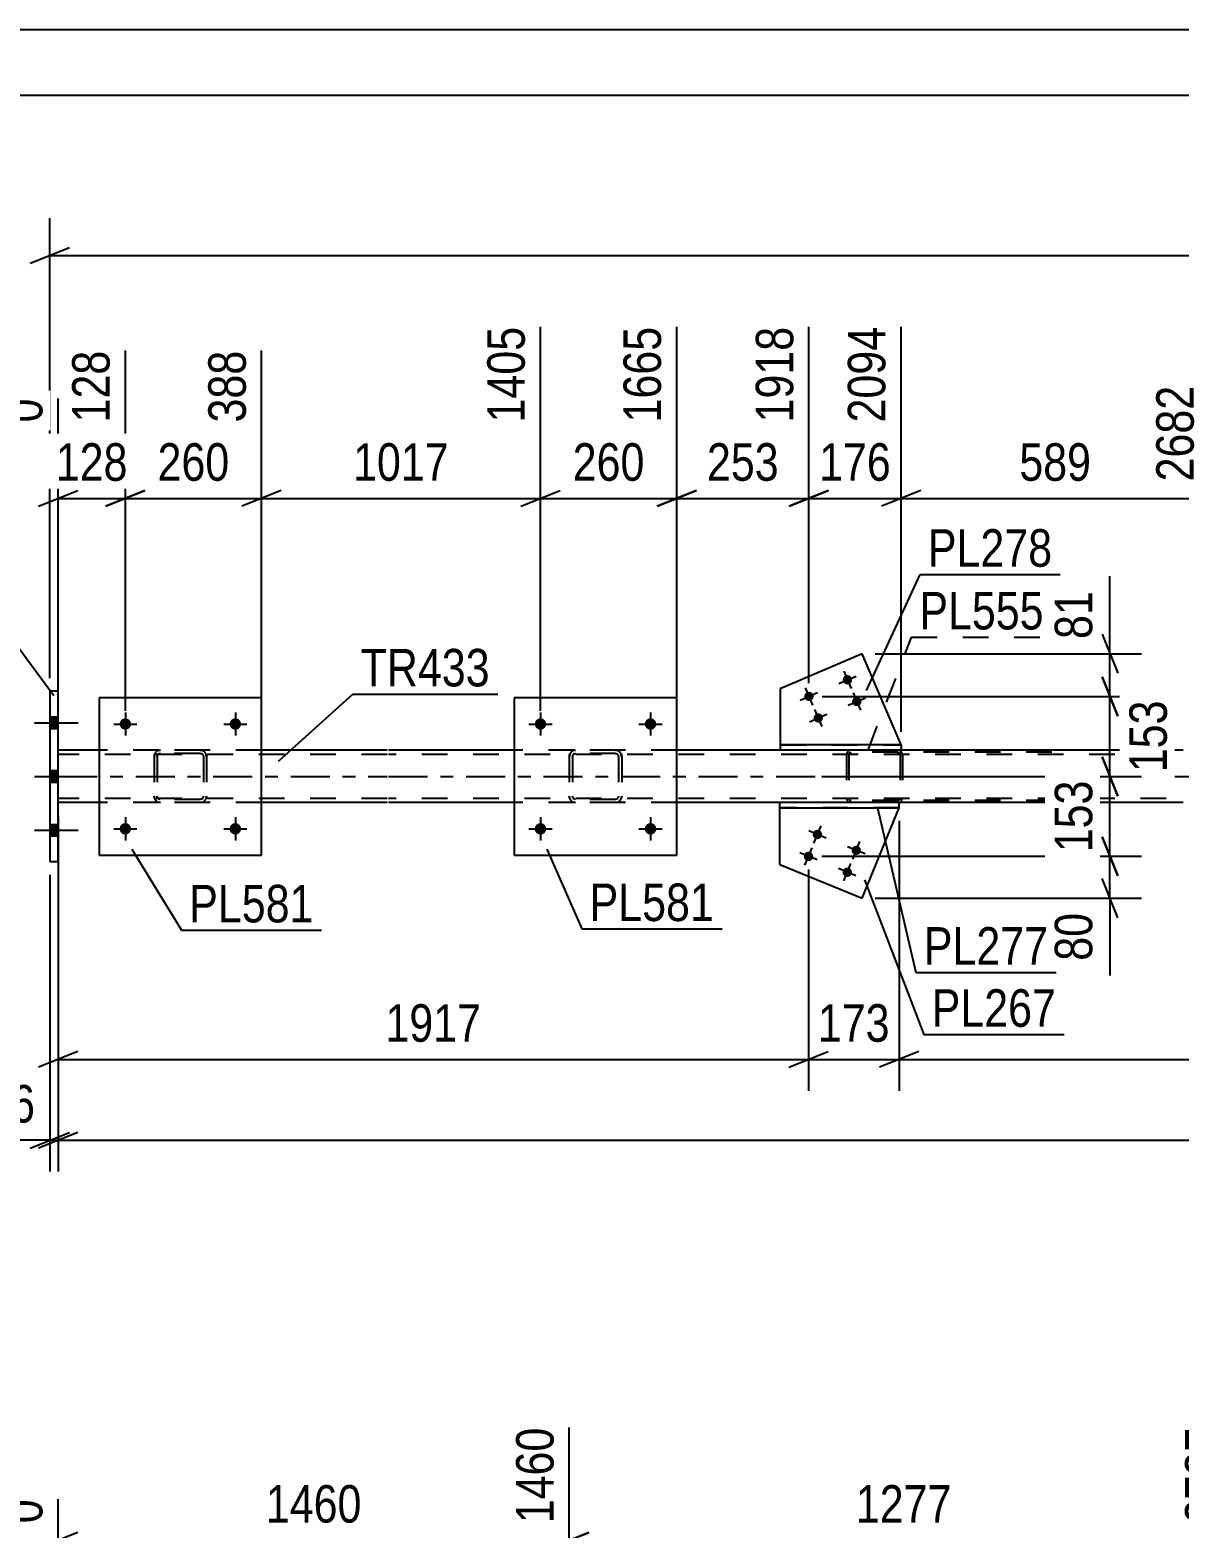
# Model space of a CAD drawing. Header units: millimetres. Extents: x -86 to 755, y -439 to 155.
# Drawn here: x -2.2 to 85.6, y 40.2 to 154.6 of the extents above; entities that cross this region are included whole.
import ezdxf

# ---------------------------------------------------------------- set-up
doc = ezdxf.new("R2010")
doc.units = ezdxf.units.MM
doc.linetypes.add('DXK_LINE_DOT2', pattern=[3.9198, 1.9599, -1.9599])
doc.linetypes.add('DXK_LINE_DOT3', pattern=[5.9187, 2.979, -0.9799, 0.9799, -0.9799])
doc.styles.add('Arial Narrow', font='ARIALN.TTF', dxfattribs={"height": 0.2})

# ---------------------------------------------------------------- blocks, each defined once
blk = doc.blocks.new('Unknown-814185138-1135')
at = {"color": 5, "linetype": 'Continuous'}
for p, q in [((755.09, 154.59), (-85.91, 154.59)), ((750.09, 149.59), (-80.91, 149.59))]:
    blk.add_line(p, q, dxfattribs=at)
blk = doc.blocks.new('Bolt-814185138-2458 - 2456')
at = {"linetype": 'Continuous'}
for points in [[(37.27, 101.61, -1), (36.39, 101.61, -1)], [(45.67, 101.61, -1), (44.79, 101.61, -1)]]:
    blk.add_hatch(color=1, dxfattribs=at).paths.add_polyline_path(points)
at = {"color": 1, "linetype": 'Continuous'}
for p, q in [((36.83, 102.49), (36.83, 100.73)), ((45.23, 102.49), (45.23, 100.73)), ((35.95, 101.61), (37.71, 101.61)), ((44.35, 101.61), (46.11, 101.61))]:
    blk.add_line(p, q, dxfattribs=at)
blk = doc.blocks.new('Bolt-814185138-2459 - 2456')
at = {"linetype": 'Continuous'}
for points in [[(37.27, 93.61, -1), (36.39, 93.61, -1)], [(45.67, 93.61, -1), (44.79, 93.61, -1)]]:
    blk.add_hatch(color=1, dxfattribs=at).paths.add_polyline_path(points)
at = {"color": 1, "linetype": 'Continuous'}
for p, q in [((36.83, 94.49), (36.83, 92.73)), ((45.23, 94.49), (45.23, 92.73)), ((35.95, 93.61), (37.71, 93.61)), ((44.35, 93.61), (46.11, 93.61))]:
    blk.add_line(p, q, dxfattribs=at)
blk = doc.blocks.new('Part-814185138-2602 - 2456')
at = {"color": 2, "linetype": 'Continuous'}
for p, q in [((3.13, 99.61), (0, 99.61)), ((25.13, 99.61), (15.53, 99.61)), ((34.83, 99.61), (25.23, 99.61)), ((55.13, 99.61), (47.23, 99.61)), ((85.91, 99.61), (64.36, 99.61)), ((3.13, 95.61), (0, 95.61)), ((25.13, 95.61), (15.53, 95.61)), ((34.83, 95.61), (25.23, 95.61)), ((55.1, 95.61), (47.23, 95.61)), ((85.91, 95.61), (64.21, 95.61))]:
    blk.add_line(p, q, dxfattribs=at)
at = {"color": 7, "linetype": 'DXK_LINE_DOT2'}
for p, q in [((0, 95.61), (0, 99.61)), ((15.53, 99.61), (3.13, 99.61)), ((47.23, 99.61), (34.83, 99.61)), ((64.36, 99.61), (55.13, 99.61)), ((25.13, 99.29), (0, 99.29)), ((629.45, 99.29), (25.23, 99.29)), ((25.13, 95.93), (0, 95.93)), ((15.53, 95.61), (3.13, 95.61)), ((629.45, 95.93), (25.23, 95.93)), ((47.23, 95.61), (34.83, 95.61)), ((64.21, 95.61), (55.1, 95.61))]:
    blk.add_line(p, q, dxfattribs=at)
at = {"color": 7, "linetype": 'DXK_LINE_DOT3'}
for p, q in [((0, 97.61), (25.13, 97.61)), ((25.23, 97.61), (629.45, 97.61))]:
    blk.add_line(p, q, dxfattribs=at)
blk = doc.blocks.new('Part-814185138-2496 - 2456')
at = {"color": 2, "linetype": 'Continuous'}
for p, q in [((47.23, 103.61), (34.83, 103.61)), ((34.83, 103.61), (34.83, 91.61)), ((47.23, 91.61), (47.23, 103.61)), ((34.83, 91.61), (47.23, 91.61))]:
    blk.add_line(p, q, dxfattribs=at)
blk = doc.blocks.new('Part-814185138-2497 - 2456')
at = {"color": 7, "linetype": 'DXK_LINE_DOT2'}
for p, q in [((39.33, 99.58), (39.51, 99.61)), ((39.51, 99.61), (39.33, 99.58)), ((42.55, 99.61), (39.51, 99.61)), ((42.55, 99.61), (42.73, 99.58)), ((42.73, 99.58), (42.55, 99.61)), ((39.03, 99.13), (39.07, 99.32)), ((39.07, 99.32), (39.03, 99.13)), ((39.03, 99.13), (39.03, 96.09)), ((39.27, 99.13), (39.29, 99.23)), ((39.27, 99.13), (39.27, 96.09)), ((39.29, 99.23), (39.34, 99.3)), ((39.34, 99.3), (39.42, 99.36)), ((39.42, 99.36), (39.51, 99.37)), ((42.55, 99.37), (39.51, 99.37)), ((42.55, 99.37), (42.64, 99.36)), ((42.64, 99.36), (42.72, 99.3)), ((42.72, 99.3), (42.77, 99.23)), ((42.77, 99.23), (42.79, 99.13)), ((42.79, 99.13), (42.79, 96.09)), ((42.99, 99.32), (43.03, 99.13)), ((43.03, 99.13), (42.99, 99.32)), ((43.03, 99.13), (43.03, 96.09)), ((39.07, 95.91), (39.03, 96.09)), ((39.03, 96.09), (39.07, 95.91)), ((39.29, 96), (39.27, 96.09)), ((42.79, 96.09), (42.77, 96)), ((43.03, 96.09), (42.99, 95.91)), ((42.99, 95.91), (43.03, 96.09)), ((39.34, 95.92), (39.29, 96)), ((39.51, 95.61), (39.33, 95.65)), ((39.33, 95.65), (39.51, 95.61)), ((39.42, 95.87), (39.34, 95.92)), ((39.51, 95.85), (39.42, 95.87)), ((42.55, 95.85), (39.51, 95.85)), ((42.55, 95.61), (39.51, 95.61)), ((42.64, 95.87), (42.55, 95.85)), ((42.73, 95.65), (42.55, 95.61)), ((42.55, 95.61), (42.73, 95.65)), ((42.72, 95.92), (42.64, 95.87)), ((42.77, 96), (42.72, 95.92))]:
    blk.add_line(p, q, dxfattribs=at)
at = {"color": 7, "linetype": 'DXK_LINE_DOT3'}
blk.add_line((41.03, 97.61), (41.03, 97.61), dxfattribs=at)
at = {"color": 7, "linetype": 'DXK_LINE_DOT2'}
for centre, start, end in [((39.51, 99.13), 112.5, 157.5), ((39.51, 99.13), 112.5, 157.5), ((42.55, 99.13), 22.5, 67.5), ((42.55, 99.13), 22.5, 67.5), ((39.51, 96.09), 202.5, 247.5), ((39.51, 96.09), 202.5, 247.5), ((42.55, 96.09), 292.5, 337.5), ((42.55, 96.09), 292.5, 337.5)]:
    blk.add_arc(centre, 0.48, start, end, dxfattribs=at)
blk = doc.blocks.new('Bolt-814185138-2603 - 2456')
at = {"linetype": 'Continuous'}
for points in [[(0, 101.27), (0, 102.15), (-0.64, 102.15), (-0.64, 101.27)], [(0, 101.27), (0, 102.15), (-0.64, 102.15), (-0.64, 101.27)], [(0, 101.27), (0, 102.15), (-0.64, 102.15), (-0.64, 101.27)], [(0, 97.17), (0, 98.05), (-0.64, 98.05), (-0.64, 97.17)], [(0, 97.17), (0, 98.05), (-0.64, 98.05), (-0.64, 97.17)], [(0, 93.07), (0, 93.95), (-0.64, 93.95), (-0.64, 93.07)], [(0, 93.07), (0, 93.95), (-0.64, 93.95), (-0.64, 93.07)], [(0, 93.07), (0, 93.95), (-0.64, 93.95), (-0.64, 93.07)]]:
    blk.add_hatch(color=1, dxfattribs=at).paths.add_polyline_path(points)
at = {"color": 1, "linetype": 'Continuous'}
for p, q in [((-0.64, 102.15), (0, 102.15)), ((-0.64, 102.15), (0, 102.15)), ((-0.64, 102.15), (0, 102.15)), ((-1.8, 101.71), (1.52, 101.71)), ((-1.8, 101.71), (1.52, 101.71)), ((-1.8, 101.71), (1.52, 101.71)), ((-0.64, 101.27), (0, 101.27)), ((-0.64, 101.27), (0, 101.27)), ((-0.64, 101.27), (0, 101.27)), ((-1.8, 97.61), (1.52, 97.61)), ((-1.8, 97.61), (1.52, 97.61)), ((-0.64, 98.05), (0, 98.05)), ((-0.64, 98.05), (0, 98.05)), ((-0.64, 97.17), (0, 97.17)), ((-0.64, 97.17), (0, 97.17)), ((-0.64, 93.95), (0, 93.95)), ((-0.64, 93.95), (0, 93.95)), ((-0.64, 93.95), (0, 93.95)), ((-1.8, 93.51), (1.52, 93.51)), ((-1.8, 93.51), (1.52, 93.51)), ((-1.8, 93.51), (1.52, 93.51)), ((-0.64, 93.07), (0, 93.07)), ((-0.64, 93.07), (0, 93.07)), ((-0.64, 93.07), (0, 93.07))]:
    blk.add_line(p, q, dxfattribs=at)
blk = doc.blocks.new('Part-814185138-2657 - 2456')
at = {"color": 2, "linetype": 'Continuous'}
for p, q in [((0, 104.11), (-0.64, 104.11)), ((-0.64, 104.11), (-0.64, 91.11)), ((0, 91.11), (0, 104.11)), ((-0.64, 91.11), (0, 91.11))]:
    blk.add_line(p, q, dxfattribs=at)
at = {"color": 7, "linetype": 'DXK_LINE_DOT2'}
for p, q in [((-0.64, 104.11), (-0.64, 91.11)), ((0, 91.11), (0, 104.11))]:
    blk.add_line(p, q, dxfattribs=at)
blk = doc.blocks.new('Part-814185138-2658 - 2456')
at = {"color": 7, "linetype": 'DXK_LINE_DOT2'}
for p, q in [((60.54, 99.61), (60.41, 99.59)), ((75.87, 99.61), (60.54, 99.61)), ((64.25, 99.59), (64.12, 99.61)), ((60.23, 99.42), (60.2, 99.29)), ((60.2, 99.29), (60.2, 95.93)), ((60.37, 99.29), (60.39, 99.35)), ((60.37, 99.29), (60.37, 95.93)), ((60.39, 99.35), (60.42, 99.41)), ((60.42, 99.41), (60.48, 99.44)), ((60.48, 99.44), (60.54, 99.45)), ((75.87, 99.45), (60.54, 99.45)), ((64.12, 99.45), (64.19, 99.44)), ((64.19, 99.44), (64.21, 99.43)), ((64.21, 99.43), (64.24, 99.41)), ((64.24, 99.41), (64.28, 99.35)), ((64.28, 99.35), (64.29, 99.29)), ((64.29, 99.29), (64.29, 95.93)), ((64.46, 99.29), (64.43, 99.42)), ((64.46, 99.29), (64.46, 95.93)), ((60.2, 95.93), (60.23, 95.81)), ((60.39, 95.87), (60.37, 95.93)), ((60.42, 95.82), (60.39, 95.87)), ((60.41, 95.64), (60.54, 95.61)), ((60.42, 95.82), (60.45, 95.8)), ((60.45, 95.8), (60.48, 95.79)), ((60.48, 95.79), (60.54, 95.77)), ((75.87, 95.77), (60.54, 95.77)), ((75.87, 95.61), (60.54, 95.61)), ((64.19, 95.79), (64.12, 95.77)), ((64.12, 95.61), (64.25, 95.64)), ((64.24, 95.82), (64.19, 95.79)), ((64.28, 95.87), (64.24, 95.82)), ((64.29, 95.93), (64.28, 95.87)), ((64.43, 95.81), (64.46, 95.93))]:
    blk.add_line(p, q, dxfattribs=at)
for centre, start, end in [((60.53, 99.28), 110.7583, 155.68), ((64.13, 99.28), 24.32, 69.2417), ((60.53, 95.95), 204.32, 249.2417), ((64.13, 95.95), 290.7583, 335.68)]:
    blk.add_arc(centre, 0.331, start, end, dxfattribs=at)
blk = doc.blocks.new('Part-814185138-2702 - 2456')
at = {"color": 2, "linetype": 'Continuous'}
for p, q in [((55.1, 90.89), (55.1, 95.21)), ((61.39, 88.32), (64.21, 95.21)), ((55.1, 90.89), (61.39, 88.32))]:
    blk.add_line(p, q, dxfattribs=at)
at = {"color": 7, "linetype": 'DXK_LINE_DOT2'}
blk.add_line((64.21, 95.21), (55.1, 95.21), dxfattribs=at)
blk = doc.blocks.new('Part-814185138-2717 - 2456')
at = {"color": 2, "linetype": 'Continuous'}
for p, q in [((64.21, 95.61), (55.1, 95.61)), ((55.1, 95.21), (55.1, 95.61)), ((55.1, 95.21), (64.21, 95.21)), ((64.21, 95.21), (64.21, 95.61))]:
    blk.add_line(p, q, dxfattribs=at)
blk = doc.blocks.new('Bolt-814185138-2718 - 2456')
at = {"linetype": 'Continuous'}
for points in [[(57.64, 93.31, -1), (58.31, 93.04, -1)], [(56.96, 91.64, -1), (57.63, 91.37, -1)], [(60.61, 92.1, -1), (61.27, 91.83, -1)], [(59.92, 90.43, -1), (60.59, 90.16, -1)]]:
    blk.add_hatch(color=1, dxfattribs=at).paths.add_polyline_path(points)
at = {"color": 1, "linetype": 'Continuous'}
for p, q in [((57.7, 92.51), (58.25, 93.84)), ((58.64, 92.9), (57.31, 93.45)), ((57.96, 91.23), (56.63, 91.78)), ((57.02, 90.84), (57.57, 92.17)), ((61.61, 91.69), (60.27, 92.23)), ((60.67, 91.29), (61.21, 92.63)), ((60.92, 90.02), (59.59, 90.57)), ((59.99, 89.63), (60.53, 90.96))]:
    blk.add_line(p, q, dxfattribs=at)
blk = doc.blocks.new('Part-814185138-2733 - 2456')
at = {"color": 2, "linetype": 'Continuous'}
for p, q in [((61.38, 106.98), (55.13, 104.3)), ((64.36, 100.01), (61.38, 106.98)), ((55.13, 104.3), (55.13, 100.01))]:
    blk.add_line(p, q, dxfattribs=at)
at = {"color": 7, "linetype": 'DXK_LINE_DOT2'}
blk.add_line((55.13, 100.01), (64.36, 100.01), dxfattribs=at)
blk = doc.blocks.new('Part-814185138-2748 - 2456')
at = {"color": 2, "linetype": 'Continuous'}
for p, q in [((64.36, 100.01), (55.13, 100.01)), ((55.13, 100.01), (55.13, 99.61)), ((64.36, 99.61), (55.13, 99.61)), ((64.36, 100.01), (64.36, 99.61))]:
    blk.add_line(p, q, dxfattribs=at)
blk = doc.blocks.new('Bolt-814185138-2749 - 2456')
at = {"linetype": 'Continuous'}
for points in [[(60.6, 105.13, -1), (59.94, 104.84, -1)], [(57.66, 103.86, -1), (57, 103.58, -1)], [(61.31, 103.47, -1), (60.65, 103.19, -1)], [(58.37, 102.21, -1), (57.71, 101.93, -1)]]:
    blk.add_hatch(color=1, dxfattribs=at).paths.add_polyline_path(points)
at = {"color": 1, "linetype": 'Continuous'}
for p, q in [((59.61, 104.7), (60.93, 105.27)), ((59.99, 105.65), (60.56, 104.32)), ((57.05, 104.38), (57.61, 103.06)), ((56.67, 103.44), (57.99, 104.01)), ((60.32, 103.05), (61.64, 103.61)), ((60.7, 103.99), (61.27, 102.67)), ((57.38, 101.78), (58.7, 102.35)), ((57.76, 102.73), (58.32, 101.41))]:
    blk.add_line(p, q, dxfattribs=at)
blk = doc.blocks.new('Part-814185138-2750 - 2456')
at = {"color": 7, "linetype": 'DXK_LINE_DOT2'}
for p, q in [((7.63, 99.58), (7.81, 99.61)), ((7.81, 99.61), (7.63, 99.58)), ((10.85, 99.61), (7.81, 99.61)), ((10.85, 99.61), (11.03, 99.58)), ((11.03, 99.58), (10.85, 99.61)), ((7.33, 99.13), (7.37, 99.32)), ((7.37, 99.32), (7.33, 99.13)), ((7.33, 99.13), (7.33, 96.09)), ((7.57, 99.13), (7.59, 99.23)), ((7.57, 99.13), (7.57, 96.09)), ((7.59, 99.23), (7.64, 99.3)), ((7.64, 99.3), (7.72, 99.36)), ((7.72, 99.36), (7.81, 99.37)), ((10.85, 99.37), (7.81, 99.37)), ((10.85, 99.37), (10.94, 99.36)), ((10.94, 99.36), (11.02, 99.3)), ((11.02, 99.3), (11.07, 99.23)), ((11.07, 99.23), (11.09, 99.13)), ((11.09, 99.13), (11.09, 96.09)), ((11.29, 99.32), (11.33, 99.13)), ((11.33, 99.13), (11.29, 99.32)), ((11.33, 99.13), (11.33, 96.09)), ((7.37, 95.91), (7.33, 96.09)), ((7.33, 96.09), (7.37, 95.91)), ((7.59, 96), (7.57, 96.09)), ((11.09, 96.09), (11.07, 96)), ((11.33, 96.09), (11.29, 95.91)), ((11.29, 95.91), (11.33, 96.09)), ((7.64, 95.92), (7.59, 96)), ((7.81, 95.61), (7.63, 95.65)), ((7.63, 95.65), (7.81, 95.61)), ((7.72, 95.87), (7.64, 95.92)), ((7.81, 95.85), (7.72, 95.87)), ((10.85, 95.85), (7.81, 95.85)), ((10.85, 95.61), (7.81, 95.61)), ((10.94, 95.87), (10.85, 95.85)), ((11.03, 95.65), (10.85, 95.61)), ((10.85, 95.61), (11.03, 95.65)), ((11.02, 95.92), (10.94, 95.87)), ((11.07, 96), (11.02, 95.92))]:
    blk.add_line(p, q, dxfattribs=at)
at = {"color": 7, "linetype": 'DXK_LINE_DOT3'}
blk.add_line((9.33, 97.61), (9.33, 97.61), dxfattribs=at)
at = {"color": 7, "linetype": 'DXK_LINE_DOT2'}
for centre, start, end in [((7.81, 99.13), 112.5, 157.5), ((7.81, 99.13), 112.5, 157.5), ((10.85, 99.13), 22.5, 67.5), ((10.85, 99.13), 22.5, 67.5), ((7.81, 96.09), 202.5, 247.5), ((7.81, 96.09), 202.5, 247.5), ((10.85, 96.09), 292.5, 337.5), ((10.85, 96.09), 292.5, 337.5)]:
    blk.add_arc(centre, 0.48, start, end, dxfattribs=at)
blk = doc.blocks.new('Part-814185138-2755 - 2456')
at = {"color": 2, "linetype": 'Continuous'}
for p, q in [((15.53, 103.61), (3.13, 103.61)), ((3.13, 103.61), (3.13, 91.61)), ((15.53, 91.61), (15.53, 103.61)), ((3.13, 91.61), (15.53, 91.61))]:
    blk.add_line(p, q, dxfattribs=at)
blk = doc.blocks.new('Bolt-814185138-2756 - 2456')
at = {"linetype": 'Continuous'}
for points in [[(5.57, 93.61, -1), (4.69, 93.61, -1)], [(13.97, 93.61, -1), (13.09, 93.61, -1)]]:
    blk.add_hatch(color=1, dxfattribs=at).paths.add_polyline_path(points)
at = {"color": 1, "linetype": 'Continuous'}
for p, q in [((5.13, 94.49), (5.13, 92.73)), ((13.53, 94.49), (13.53, 92.73)), ((4.25, 93.61), (6.01, 93.61)), ((12.65, 93.61), (14.41, 93.61))]:
    blk.add_line(p, q, dxfattribs=at)
blk = doc.blocks.new('Bolt-814185138-2757 - 2456')
at = {"linetype": 'Continuous'}
for points in [[(5.57, 101.61, -1), (4.69, 101.61, -1)], [(13.97, 101.61, -1), (13.09, 101.61, -1)]]:
    blk.add_hatch(color=1, dxfattribs=at).paths.add_polyline_path(points)
at = {"color": 1, "linetype": 'Continuous'}
for p, q in [((5.13, 102.49), (5.13, 100.73)), ((13.53, 102.49), (13.53, 100.73)), ((4.25, 101.61), (6.01, 101.61)), ((12.65, 101.61), (14.41, 101.61))]:
    blk.add_line(p, q, dxfattribs=at)
blk = doc.blocks.new('StraightDimension-814185138-13125 - 2456')
at = {"color": 7, "linetype": 'Continuous'}
for p, q in [((79.71, 93.01), (80.91, 90.01)), ((58.3, 91.51), (82.71, 91.51)), ((80.31, 88.32), (80.31, 91.51)), ((80.91, 86.82), (79.71, 89.82)), ((62.39, 88.32), (82.71, 88.32)), ((80.31, 88.32), (80.31, 82.41)), ((80.31, 88.32), (80.31, 82.41))]:
    blk.add_line(p, q, dxfattribs=at)
at = {"color": 0}
blk.add_wipeout([(79.56, 87.79), (75.36, 87.79), (75.36, 82.94), (79.56, 82.94)], dxfattribs=at)
at = {"color": 3, "style": 'Arial Narrow'}
blk.add_text('80', height=2.863, rotation=90.0002, dxfattribs=at).set_placement((78.96, 83.54))
blk = doc.blocks.new('StraightDimension-814185138-2942 - 2456')
at = {"color": 7, "linetype": 'Continuous'}
for p, q in [((0, 94.61), (0, 73.61)), ((57.3, 90.51), (57.3, 73.61)), ((1.5, 76.61), (-1.5, 75.41)), ((0, 76.01), (57.3, 76.01)), ((55.8, 75.41), (58.8, 76.61))]:
    blk.add_line(p, q, dxfattribs=at)
at = {"color": 0}
blk.add_wipeout([(32.9, 76.76), (32.9, 80.96), (24.39, 80.96), (24.39, 76.76)], dxfattribs=at)
at = {"color": 3, "style": 'Arial Narrow'}
blk.add_text('1917', height=2.863, dxfattribs=at).set_placement((24.99, 77.36))
blk = doc.blocks.new('StraightDimension-814185138-2803 - 2456')
at = {"color": 7, "linetype": 'Continuous'}
for p, q in [((0, 90.11), (0, 67.44)), ((1.5, 70.44), (-1.5, 69.24)), ((0, 69.84), (629.45, 69.84))]:
    blk.add_line(p, q, dxfattribs=at)
blk = doc.blocks.new('StraightDimension-814185138-2813 - 2456')
at = {"color": 7, "linetype": 'Continuous'}
for p, q in [((-0.64, 90.11), (-0.64, 67.44)), ((0, 90.11), (0, 67.44)), ((-0.64, 69.84), (-6.55, 69.84)), ((-0.64, 69.84), (-6.55, 69.84)), ((-2.14, 69.24), (0.86, 70.44)), ((1.5, 70.44), (-1.5, 69.24)), ((-0.64, 69.84), (0, 69.84))]:
    blk.add_line(p, q, dxfattribs=at)
at = {"color": 0}
blk.add_wipeout([(-1.17, 70.59), (-1.17, 74.79), (-6.02, 74.79), (-6.02, 70.59)], dxfattribs=at)
at = {"color": 3, "style": 'Arial Narrow'}
blk.add_text('16', height=2.863, dxfattribs=at).set_placement((-5.42, 71.19))
blk = doc.blocks.new('StraightDimension-814185138-10533 - 2456')
at = {"color": 7, "linetype": 'Continuous'}
for p, q in [((5.13, 102.61), (5.13, 130.12)), ((15.53, 100.61), (15.53, 130.12)), ((3.63, 118.23), (6.63, 119.43)), ((17.03, 119.43), (14.03, 118.23)), ((5.13, 118.83), (15.53, 118.83))]:
    blk.add_line(p, q, dxfattribs=at)
at = {"color": 0}
blk.add_wipeout([(13.67, 119.58), (13.67, 123.78), (6.99, 123.78), (6.99, 119.58)], dxfattribs=at)
at = {"color": 3, "style": 'Arial Narrow'}
blk.add_text('260', height=2.863, dxfattribs=at).set_placement((7.59, 120.18))
at = {"color": 0, "linetype": 'Continuous'}
blk.add_wipeout([(14.93, 130.72), (10.73, 130.72), (10.73, 124.03), (14.93, 124.03)], dxfattribs=at)
at = {"color": 3, "linetype": 'Continuous', "style": 'Arial Narrow'}
blk.add_text('388', height=2.863, rotation=90.0002, dxfattribs=at).set_placement((14.33, 124.63))
blk = doc.blocks.new('StraightDimension-814185138-2931 - 2456')
at = {"color": 7, "linetype": 'Continuous'}
for p, q in [((-0.64, 105.11), (-0.64, 140.22)), ((0.86, 137.97), (-2.14, 136.77)), ((-0.64, 137.37), (630.09, 137.37))]:
    blk.add_line(p, q, dxfattribs=at)
blk = doc.blocks.new('StraightDimension-814185138-2948 - 2456')
at = {"color": 7, "linetype": 'Continuous'}
for p, q in [((64.21, 94.21), (64.21, 73.61)), ((57.3, 90.51), (57.3, 73.61)), ((55.8, 75.41), (58.8, 76.61)), ((57.3, 76.01), (64.21, 76.01)), ((65.71, 76.61), (62.71, 75.41))]:
    blk.add_line(p, q, dxfattribs=at)
at = {"color": 0}
blk.add_wipeout([(64.1, 76.76), (64.1, 80.96), (57.41, 80.96), (57.41, 76.76)], dxfattribs=at)
at = {"color": 3, "style": 'Arial Narrow'}
blk.add_text('173', height=2.863, dxfattribs=at).set_placement((58.01, 77.36))
blk = doc.blocks.new('StraightDimension-814185138-2954 - 2456')
at = {"color": 7, "linetype": 'Continuous'}
for p, q in [((64.21, 94.21), (64.21, 73.61)), ((65.71, 76.61), (62.71, 75.41)), ((64.21, 76.01), (629.45, 76.01))]:
    blk.add_line(p, q, dxfattribs=at)
blk = doc.blocks.new('StraightDimension-814185138-10528 - 2456')
at = {"color": 7, "linetype": 'Continuous'}
for p, q in [((64.36, 101.01), (64.36, 131.94)), ((87.91, 102.61), (87.91, 127.44)), ((65.86, 119.43), (62.86, 118.23)), ((86.41, 118.23), (89.41, 119.43)), ((64.36, 118.83), (87.91, 118.83))]:
    blk.add_line(p, q, dxfattribs=at)
at = {"color": 0}
blk.add_wipeout([(79.48, 119.58), (79.48, 123.78), (72.79, 123.78), (72.79, 119.58)], dxfattribs=at)
at = {"color": 3, "style": 'Arial Narrow'}
blk.add_text('589', height=2.863, dxfattribs=at).set_placement((73.39, 120.18))
at = {"color": 0, "linetype": 'Continuous'}
blk.add_wipeout([(87.31, 128.04), (83.11, 128.04), (83.11, 119.53), (87.31, 119.53)], dxfattribs=at)
at = {"color": 3, "linetype": 'Continuous', "style": 'Arial Narrow'}
blk.add_text('2682', height=2.863, rotation=90.0002, dxfattribs=at).set_placement((86.71, 120.13))
blk = doc.blocks.new('StraightDimension-814185138-10529 - 2456')
at = {"color": 7, "linetype": 'Continuous'}
for p, q in [((57.33, 104.72), (57.33, 131.94)), ((64.36, 101.01), (64.36, 131.94)), ((55.83, 118.23), (58.83, 119.43)), ((65.86, 119.43), (62.86, 118.23)), ((57.33, 118.83), (64.36, 118.83))]:
    blk.add_line(p, q, dxfattribs=at)
at = {"color": 0}
blk.add_wipeout([(64.19, 119.58), (64.19, 123.78), (57.5, 123.78), (57.5, 119.58)], dxfattribs=at)
at = {"color": 3, "style": 'Arial Narrow'}
blk.add_text('176', height=2.863, dxfattribs=at).set_placement((58.1, 120.18))
at = {"color": 0, "linetype": 'Continuous'}
blk.add_wipeout([(63.76, 132.54), (59.56, 132.54), (59.56, 124.03), (63.76, 124.03)], dxfattribs=at)
at = {"color": 3, "linetype": 'Continuous', "style": 'Arial Narrow'}
blk.add_text('2094', height=2.863, rotation=90.0002, dxfattribs=at).set_placement((63.16, 124.63))
blk = doc.blocks.new('StraightDimension-814185138-10530 - 2456')
at = {"color": 7, "linetype": 'Continuous'}
for p, q in [((47.23, 100.61), (47.23, 131.94)), ((57.33, 104.72), (57.33, 131.94)), ((45.73, 118.23), (48.73, 119.43)), ((58.83, 119.43), (55.83, 118.23)), ((47.23, 118.83), (57.33, 118.83))]:
    blk.add_line(p, q, dxfattribs=at)
at = {"color": 0}
blk.add_wipeout([(55.62, 119.58), (55.62, 123.78), (48.94, 123.78), (48.94, 119.58)], dxfattribs=at)
at = {"color": 3, "style": 'Arial Narrow'}
blk.add_text('253', height=2.863, dxfattribs=at).set_placement((49.54, 120.18))
at = {"color": 0, "linetype": 'Continuous'}
blk.add_wipeout([(56.73, 132.54), (52.53, 132.54), (52.53, 124.03), (56.73, 124.03)], dxfattribs=at)
at = {"color": 3, "linetype": 'Continuous', "style": 'Arial Narrow'}
blk.add_text('1918', height=2.863, rotation=90.0002, dxfattribs=at).set_placement((56.13, 124.63))
blk = doc.blocks.new('StraightDimension-814185138-10531 - 2456')
at = {"color": 7, "linetype": 'Continuous'}
for p, q in [((36.83, 102.61), (36.83, 131.94)), ((47.23, 100.61), (47.23, 131.94)), ((35.33, 118.23), (38.33, 119.43)), ((48.73, 119.43), (45.73, 118.23)), ((36.83, 118.83), (47.23, 118.83))]:
    blk.add_line(p, q, dxfattribs=at)
at = {"color": 0}
blk.add_wipeout([(45.37, 119.58), (45.37, 123.78), (38.69, 123.78), (38.69, 119.58)], dxfattribs=at)
at = {"color": 3, "style": 'Arial Narrow'}
blk.add_text('260', height=2.863, dxfattribs=at).set_placement((39.29, 120.18))
at = {"color": 0, "linetype": 'Continuous'}
blk.add_wipeout([(46.63, 132.54), (42.43, 132.54), (42.43, 124.03), (46.63, 124.03)], dxfattribs=at)
at = {"color": 3, "linetype": 'Continuous', "style": 'Arial Narrow'}
blk.add_text('1665', height=2.863, rotation=90.0002, dxfattribs=at).set_placement((46.03, 124.63))
blk = doc.blocks.new('StraightDimension-814185138-10532 - 2456')
at = {"color": 7, "linetype": 'Continuous'}
for p, q in [((36.83, 102.61), (36.83, 131.94)), ((15.53, 100.61), (15.53, 130.12)), ((17.03, 119.43), (14.03, 118.23)), ((35.33, 118.23), (38.33, 119.43)), ((15.53, 118.83), (36.83, 118.83))]:
    blk.add_line(p, q, dxfattribs=at)
at = {"color": 0, "linetype": 'Continuous'}
blk.add_wipeout([(36.23, 132.54), (32.03, 132.54), (32.03, 124.03), (36.23, 124.03)], dxfattribs=at)
at = {"color": 0}
blk.add_wipeout([(30.44, 119.58), (30.44, 123.78), (21.92, 123.78), (21.92, 119.58)], dxfattribs=at)
at = {"color": 3, "linetype": 'Continuous', "style": 'Arial Narrow'}
blk.add_text('1405', height=2.863, rotation=90.0002, dxfattribs=at).set_placement((35.63, 124.63))
at = {"color": 3, "style": 'Arial Narrow'}
blk.add_text('1017', height=2.863, dxfattribs=at).set_placement((22.52, 120.18))
blk = doc.blocks.new('StraightDimension-814185138-10534 - 2456')
at = {"color": 7, "linetype": 'Continuous'}
for p, q in [((5.13, 102.61), (5.13, 130.12)), ((0, 100.61), (0, 126.46)), ((-1.5, 118.23), (1.5, 119.43)), ((6.63, 119.43), (3.63, 118.23)), ((0, 118.83), (5.13, 118.83))]:
    blk.add_line(p, q, dxfattribs=at)
at = {"color": 0}
blk.add_wipeout([(5.91, 119.58), (5.91, 123.78), (-0.78, 123.78), (-0.78, 119.58)], dxfattribs=at)
at = {"color": 3, "style": 'Arial Narrow'}
blk.add_text('128', height=2.863, dxfattribs=at).set_placement((-0.18, 120.18))
at = {"color": 0, "linetype": 'Continuous'}
for points in [[(4.53, 130.72), (0.33, 130.72), (0.33, 124.03), (4.53, 124.03)], [(-0.6, 127.06), (-4.8, 127.06), (-4.8, 124.03), (-0.6, 124.03)]]:
    blk.add_wipeout(points, dxfattribs=at)
at = {"color": 3, "linetype": 'Continuous', "style": 'Arial Narrow'}
for s, height, p in [('128', 2.863, (3.93, 124.63)), ('0', 2.86, (-1.2, 124.63))]:
    blk.add_text(s, height=height, rotation=90.0002, dxfattribs=at).set_placement(p)
blk = doc.blocks.new('StraightDimension-814185138-13122 - 2456')
at = {"color": 7, "linetype": 'Continuous'}
for p, q in [((80.31, 106.98), (80.31, 112.89)), ((80.31, 106.98), (80.31, 112.89)), ((79.71, 108.48), (80.91, 105.48)), ((62.38, 106.98), (82.71, 106.98)), ((80.31, 103.72), (80.31, 106.98)), ((80.91, 102.22), (79.71, 105.22)), ((58.33, 103.72), (82.71, 103.72))]:
    blk.add_line(p, q, dxfattribs=at)
at = {"color": 0}
blk.add_wipeout([(79.56, 112.36), (75.36, 112.36), (75.36, 107.5), (79.56, 107.5)], dxfattribs=at)
at = {"color": 3, "style": 'Arial Narrow'}
blk.add_text('81', height=2.863, rotation=90.0002, dxfattribs=at).set_placement((78.96, 108.1))
blk = doc.blocks.new('StraightDimension-814185138-13123 - 2456')
at = {"color": 7, "linetype": 'Continuous'}
for p, q in [((79.71, 105.22), (80.91, 102.22)), ((58.33, 103.72), (83.16, 103.72)), ((80.31, 97.61), (80.31, 103.72)), ((80.91, 96.11), (79.71, 99.11)), ((58.3, 97.61), (83.16, 97.61))]:
    blk.add_line(p, q, dxfattribs=at)
at = {"color": 0}
blk.add_wipeout([(85.26, 104.01), (81.06, 104.01), (81.06, 97.33), (85.26, 97.33)], dxfattribs=at)
at = {"color": 3, "style": 'Arial Narrow'}
blk.add_text('153', height=2.863, rotation=90.0002, dxfattribs=at).set_placement((84.66, 97.93))
blk = doc.blocks.new('StraightDimension-814185138-13124 - 2456')
at = {"color": 7, "linetype": 'Continuous'}
for p, q in [((79.71, 99.11), (80.91, 96.11)), ((58.3, 97.61), (82.71, 97.61)), ((80.31, 91.51), (80.31, 97.61)), ((80.91, 90.01), (79.71, 93.01)), ((58.3, 91.51), (82.71, 91.51))]:
    blk.add_line(p, q, dxfattribs=at)
at = {"color": 0}
blk.add_wipeout([(79.56, 97.9), (75.36, 97.9), (75.36, 91.22), (79.56, 91.22)], dxfattribs=at)
at = {"color": 3, "style": 'Arial Narrow'}
blk.add_text('153', height=2.863, rotation=90.0002, dxfattribs=at).set_placement((78.96, 91.82))
blk = doc.blocks.new('StraightDimension-814185138-8272 - 3452')
at = {"color": 7, "linetype": 'Continuous'}
for p, q in [((39.03, 10.84), (39.03, 47.92)), ((90.11, 10.84), (90.11, 47.92)), ((40.53, 39.9), (37.53, 38.7)), ((39.03, 39.3), (90.11, 39.3)), ((88.61, 38.7), (91.61, 39.9))]:
    blk.add_line(p, q, dxfattribs=at)
at = {"color": 0}
blk.add_wipeout([(68.83, 40.05), (68.83, 44.25), (60.31, 44.25), (60.31, 40.05)], dxfattribs=at)
at = {"color": 3, "style": 'Arial Narrow'}
blk.add_text('1277', height=2.863, dxfattribs=at).set_placement((60.91, 40.65))
at = {"color": 0, "linetype": 'Continuous'}
blk.add_wipeout([(89.51, 48.52), (85.31, 48.52), (85.31, 40), (89.51, 40)], dxfattribs=at)
at = {"color": 3, "linetype": 'Continuous', "style": 'Arial Narrow'}
blk.add_text('2737', height=2.863, rotation=90.0002, dxfattribs=at).set_placement((88.91, 40.6))
blk = doc.blocks.new('StraightDimension-814185138-8273 - 3452')
at = {"color": 7, "linetype": 'Continuous'}
for p, q in [((39.03, 10.84), (39.03, 47.92)), ((0, 3), (0, 42.43)), ((1.5, 39.9), (-1.5, 38.7)), ((0, 39.3), (39.03, 39.3)), ((37.53, 38.7), (40.53, 39.9))]:
    blk.add_line(p, q, dxfattribs=at)
at = {"color": 0}
blk.add_wipeout([(23.77, 40.05), (23.77, 44.25), (15.26, 44.25), (15.26, 40.05)], dxfattribs=at)
at = {"color": 3, "style": 'Arial Narrow'}
blk.add_text('1460', height=2.863, dxfattribs=at).set_placement((15.86, 40.65))
at = {"color": 0, "linetype": 'Continuous'}
for points in [[(38.43, 48.52), (34.23, 48.52), (34.23, 40), (38.43, 40)], [(-0.6, 43.03), (-4.8, 43.03), (-4.8, 40), (-0.6, 40)]]:
    blk.add_wipeout(points, dxfattribs=at)
at = {"color": 3, "linetype": 'Continuous', "style": 'Arial Narrow'}
for s, height, p in [('1460', 2.863, (37.83, 40.6)), ('0', 2.86, (-1.2, 40.6))]:
    blk.add_text(s, height=height, rotation=90.0002, dxfattribs=at).set_placement(p)
blk = doc.blocks.new('Mark-814185138-2598 - 2456')
at = {"color": 30, "linetype": 'Continuous'}
for p, q in [((16.83, 98.78), (22.5, 103.88)), ((22.5, 103.88), (33.57, 103.88))]:
    blk.add_line(p, q, dxfattribs=at)
at = {"color": 0}
blk.add_wipeout([(32.97, 104.48), (32.97, 107.48), (23.1, 107.48), (23.1, 104.48)], dxfattribs=at)
blk.add_wipeout([(32.97, 104.48), (32.97, 107.48), (23.1, 107.48), (23.1, 104.48)], dxfattribs=at)
at = {"color": 3, "style": 'Arial Narrow'}
blk.add_text('TR433', height=2.863, dxfattribs=at).set_placement((23.1, 104.48))
blk = doc.blocks.new('Mark-814185138-2492 - 2456')
at = {"color": 30, "linetype": 'Continuous'}
for p, q in [((37.32, 92.06), (39.98, 85.97)), ((39.98, 85.97), (50.69, 85.97))]:
    blk.add_line(p, q, dxfattribs=at)
at = {"color": 0}
blk.add_wipeout([(50.09, 86.57), (50.09, 89.57), (40.58, 89.57), (40.58, 86.57)], dxfattribs=at)
blk.add_wipeout([(50.09, 86.57), (50.09, 89.57), (40.58, 89.57), (40.58, 86.57)], dxfattribs=at)
at = {"color": 3, "style": 'Arial Narrow'}
blk.add_text('PL581', height=2.863, dxfattribs=at).set_placement((40.58, 86.57))
blk = doc.blocks.new('Mark-814185138-2653 - 2456')
at = {"color": 30, "linetype": 'Continuous'}
for p in [(-17.34, 114.31), (-0.32, 103.75)]:
    blk.add_line(p, (-8.11, 114.31), dxfattribs=at)
at = {"color": 0}
blk.add_wipeout([(-8.71, 114.91), (-8.71, 117.91), (-16.74, 117.91), (-16.74, 114.91)], dxfattribs=at)
blk.add_wipeout([(-8.71, 114.91), (-8.71, 117.91), (-16.74, 117.91), (-16.74, 114.91)], dxfattribs=at)
at = {"color": 3, "style": 'Arial Narrow'}
blk.add_text('SP19', height=2.863, dxfattribs=at).set_placement((-16.74, 114.91))
blk = doc.blocks.new('Mark-814185138-2729 - 2456')
at = {"color": 30, "linetype": 'Continuous'}
for p, q in [((61.72, 104.16), (65.81, 113.02)), ((65.81, 113.02), (76.51, 113.02))]:
    blk.add_line(p, q, dxfattribs=at)
at = {"color": 0}
blk.add_wipeout([(75.91, 113.62), (75.91, 116.62), (66.41, 116.62), (66.41, 113.62)], dxfattribs=at)
blk.add_wipeout([(75.91, 113.62), (75.91, 116.62), (66.41, 116.62), (66.41, 113.62)], dxfattribs=at)
at = {"color": 3, "style": 'Arial Narrow'}
blk.add_text('PL278', height=2.863, dxfattribs=at).set_placement((66.41, 113.62))
blk = doc.blocks.new('Mark-814185138-2698 - 2456')
at = {"color": 30, "linetype": 'Continuous'}
for p, q in [((61.56, 89.72), (66.1, 77.9)), ((66.1, 77.9), (76.81, 77.9))]:
    blk.add_line(p, q, dxfattribs=at)
at = {"color": 0}
blk.add_wipeout([(76.21, 78.5), (76.21, 81.5), (66.7, 81.5), (66.7, 78.5)], dxfattribs=at)
blk.add_wipeout([(76.21, 78.5), (76.21, 81.5), (66.7, 81.5), (66.7, 78.5)], dxfattribs=at)
at = {"color": 3, "style": 'Arial Narrow'}
blk.add_text('PL267', height=2.863, dxfattribs=at).set_placement((66.7, 78.5))
blk = doc.blocks.new('Mark-814185138-2713 - 2456')
at = {"color": 30, "linetype": 'Continuous'}
for p, q in [((62.56, 95.21), (65.5, 82.64)), ((65.5, 82.64), (76.2, 82.64))]:
    blk.add_line(p, q, dxfattribs=at)
at = {"color": 0}
blk.add_wipeout([(75.6, 83.24), (75.6, 86.24), (66.1, 86.24), (66.1, 83.24)], dxfattribs=at)
blk.add_wipeout([(75.6, 83.24), (75.6, 86.24), (66.1, 86.24), (66.1, 83.24)], dxfattribs=at)
at = {"color": 3, "style": 'Arial Narrow'}
blk.add_text('PL277', height=2.863, dxfattribs=at).set_placement((66.1, 83.24))
blk = doc.blocks.new('Mark-814185138-2744 - 2456')
at = {"color": 30, "linetype": 'DXK_LINE_DOT2'}
for p, q in [((61.84, 99.61), (65.16, 108.23)), ((65.16, 108.23), (75.87, 108.23))]:
    blk.add_line(p, q, dxfattribs=at)
at = {"color": 0}
blk.add_wipeout([(75.27, 108.83), (75.27, 111.83), (65.76, 111.83), (65.76, 108.83)], dxfattribs=at)
blk.add_wipeout([(75.27, 108.83), (75.27, 111.83), (65.76, 111.83), (65.76, 108.83)], dxfattribs=at)
at = {"color": 3, "style": 'Arial Narrow'}
blk.add_text('PL555', height=2.863, dxfattribs=at).set_placement((65.76, 108.83))
blk = doc.blocks.new('Mark-814185138-2751 - 2456')
at = {"color": 30, "linetype": 'Continuous'}
for p, q in [((5.62, 92.06), (9.41, 85.87)), ((9.41, 85.87), (20.12, 85.87))]:
    blk.add_line(p, q, dxfattribs=at)
at = {"color": 0}
blk.add_wipeout([(19.52, 86.47), (19.52, 89.47), (10.01, 89.47), (10.01, 86.47)], dxfattribs=at)
blk.add_wipeout([(19.52, 86.47), (19.52, 89.47), (10.01, 89.47), (10.01, 86.47)], dxfattribs=at)
at = {"color": 3, "style": 'Arial Narrow'}
blk.add_text('PL581', height=2.863, dxfattribs=at).set_placement((10.01, 86.47))

msp = doc.modelspace()

# ---------------------------------------------------------------- block references
for name in ['Unknown-814185138-1135', 'Part-814185138-2733 - 2456', 'Bolt-814185138-2749 - 2456', 'Part-814185138-2657 - 2456', 'Part-814185138-2755 - 2456', 'Part-814185138-2496 - 2456', 'Bolt-814185138-2603 - 2456', 'Bolt-814185138-2757 - 2456', 'Bolt-814185138-2458 - 2456', 'Part-814185138-2602 - 2456', 'Part-814185138-2750 - 2456', 'Part-814185138-2497 - 2456', 'Part-814185138-2748 - 2456', 'Part-814185138-2658 - 2456', 'Part-814185138-2717 - 2456', 'Part-814185138-2702 - 2456', 'Bolt-814185138-2756 - 2456', 'Bolt-814185138-2459 - 2456', 'Bolt-814185138-2718 - 2456']:
    msp.add_blockref(name, (0, 0))

# ---------------------------------------------------------------- next in the draw order: block references
for name in ['StraightDimension-814185138-10533 - 2456', 'StraightDimension-814185138-13125 - 2456', 'StraightDimension-814185138-8272 - 3452']:
    msp.add_blockref(name, (0, 0))

# ---------------------------------------------------------------- next in the draw order: block references
for name in ['StraightDimension-814185138-2931 - 2456', 'StraightDimension-814185138-2942 - 2456', 'StraightDimension-814185138-8273 - 3452']:
    msp.add_blockref(name, (0, 0))

# ---------------------------------------------------------------- next in the draw order: block references
for name in ['StraightDimension-814185138-10528 - 2456', 'StraightDimension-814185138-10534 - 2456', 'StraightDimension-814185138-2803 - 2456']:
    msp.add_blockref(name, (0, 0))

# ---------------------------------------------------------------- next in the draw order: block references
for name in ['StraightDimension-814185138-10529 - 2456', 'Mark-814185138-2653 - 2456', 'StraightDimension-814185138-2948 - 2456', 'Mark-814185138-2751 - 2456', 'Mark-814185138-2492 - 2456', 'StraightDimension-814185138-2813 - 2456']:
    msp.add_blockref(name, (0, 0))

# ---------------------------------------------------------------- next in the draw order: block references
for name in ['StraightDimension-814185138-10530 - 2456', 'StraightDimension-814185138-2954 - 2456']:
    msp.add_blockref(name, (0, 0))

# ---------------------------------------------------------------- next in the draw order: block references
for name in ['StraightDimension-814185138-10531 - 2456', 'StraightDimension-814185138-13122 - 2456']:
    msp.add_blockref(name, (0, 0))

# ---------------------------------------------------------------- next in the draw order: block references
for name in ['StraightDimension-814185138-10532 - 2456', 'StraightDimension-814185138-13123 - 2456']:
    msp.add_blockref(name, (0, 0))

# ---------------------------------------------------------------- next in the draw order: block references
for name in ['Mark-814185138-2729 - 2456', 'Mark-814185138-2598 - 2456', 'StraightDimension-814185138-13124 - 2456']:
    msp.add_blockref(name, (0, 0))

# ---------------------------------------------------------------- next in the draw order: block references
for name in ['Mark-814185138-2744 - 2456', 'Mark-814185138-2698 - 2456']:
    msp.add_blockref(name, (0, 0))

# ---------------------------------------------------------------- next in the draw order: block references
msp.add_blockref('Mark-814185138-2713 - 2456', (0, 0))

doc.saveas('drawing.dxf')
